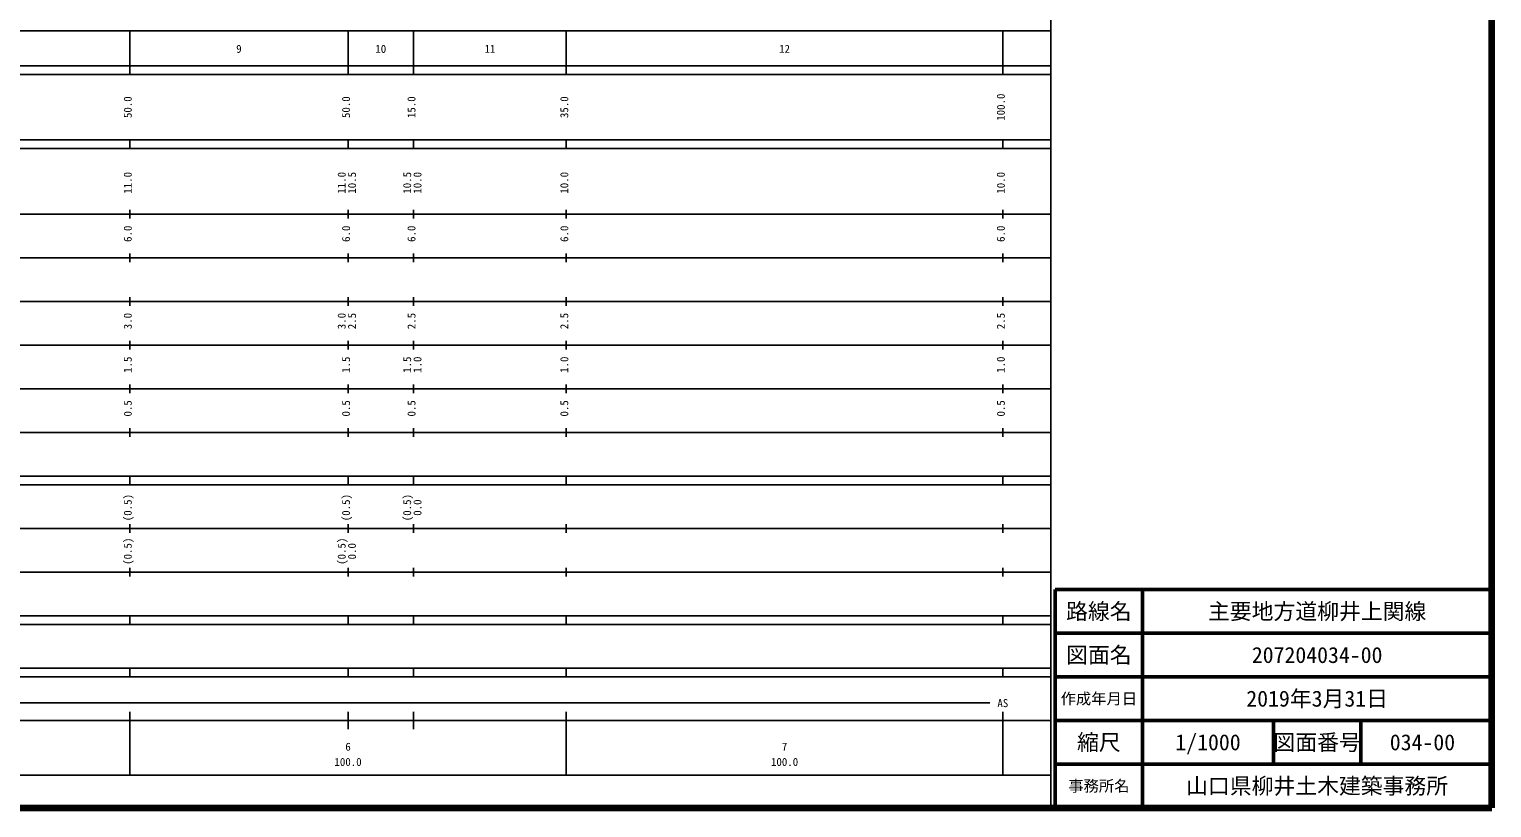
# Model space of a CAD drawing. Units: millimetres on the paper, enlarged 1000 times. Extents: x 40000 to 680000, y 20000 to 380000.
# Drawn here: x 344973 to 680000, y 20000 to 198357 of the extents above; entities that cross this region are included whole.
import ezdxf
from ezdxf.enums import TextEntityAlignment as Align

# ---------------------------------------------------------------- set-up
doc = ezdxf.new("R2010")
doc.units = ezdxf.units.MM
doc.header["$LTSCALE"] = 1000
for name, color, linetype, lineweight in [('M-TTL', 2, 'Continuous', 140), ('M-TTL-BAND', 7, 'Continuous', 25), ('M-TTL-FRAM', 2, 'Continuous', 50), ('M-TTL-LINE', 7, 'Continuous', 50)]:
    doc.layers.add(name, color=color, linetype=linetype, lineweight=lineweight)
doc.layers.add('M-TTL-TXT', color=7, linetype='Continuous')
doc.styles.add('ＭＳ ゴシック', font='')
doc.styles.get('ＭＳ ゴシック').set_extended_font_data('MS Gothic')

msp = doc.modelspace()

# ---------------------------------------------------------------- linework, layer by layer
at = {"layer": 'M-TTL'}
for p, q in [((680000, 20000), (680000, 380000)), ((40000, 20000), (680000, 20000))]:
    msp.add_line(p, q, dxfattribs=at)
at = {"layer": 'M-TTL-BAND'}
for p, q in [((579000, 20000), (579000, 370000)), ((68000, 198000), (579000, 198000)), ((368000, 188000), (368000, 198000)), ((368000, 188000), (368000, 198000)), ((368000, 188000), (368000, 198000)), ((418000, 188000), (418000, 198000)), ((433000, 188000), (433000, 198000)), ((468000, 188000), (468000, 198000)), ((468000, 188000), (468000, 198000)), ((468000, 188000), (468000, 198000)), ((568000, 188000), (568000, 198000)), ((568000, 188000), (568000, 198000)), ((568000, 188000), (568000, 198000)), ((40000, 190000), (579000, 190000)), ((40000, 188000), (579000, 188000)), ((40000, 173000), (579000, 173000)), ((40000, 171000), (579000, 171000)), ((368000, 171000), (368000, 173000)), ((368000, 171000), (368000, 173000)), ((418000, 171000), (418000, 173000)), ((433000, 171000), (433000, 173000)), ((468000, 171000), (468000, 173000)), ((468000, 171000), (468000, 173000)), ((568000, 171000), (568000, 173000)), ((568000, 171000), (568000, 173000)), ((40000, 156000), (579000, 156000)), ((368000, 155000), (368000, 157000)), ((368000, 155000), (368000, 157000)), ((418000, 155000), (418000, 157000)), ((433000, 155000), (433000, 157000)), ((468000, 155000), (468000, 157000)), ((468000, 155000), (468000, 157000)), ((568000, 155000), (568000, 157000)), ((568000, 155000), (568000, 157000)), ((46000, 146000), (579000, 146000)), ((368000, 145000), (368000, 147000)), ((368000, 145000), (368000, 147000)), ((418000, 145000), (418000, 147000)), ((433000, 145000), (433000, 147000)), ((468000, 145000), (468000, 147000)), ((468000, 145000), (468000, 147000)), ((568000, 145000), (568000, 147000)), ((568000, 145000), (568000, 147000)), ((52000, 136000), (579000, 136000)), ((368000, 135000), (368000, 137000)), ((368000, 135000), (368000, 137000)), ((418000, 135000), (418000, 137000)), ((433000, 135000), (433000, 137000)), ((468000, 135000), (468000, 137000)), ((468000, 135000), (468000, 137000)), ((568000, 135000), (568000, 137000)), ((568000, 135000), (568000, 137000)), ((46000, 126000), (579000, 126000)), ((368000, 125000), (368000, 127000)), ((368000, 125000), (368000, 127000)), ((418000, 125000), (418000, 127000)), ((433000, 125000), (433000, 127000)), ((468000, 125000), (468000, 127000)), ((468000, 125000), (468000, 127000)), ((568000, 125000), (568000, 127000)), ((568000, 125000), (568000, 127000)), ((52000, 116000), (579000, 116000)), ((368000, 115000), (368000, 117000)), ((368000, 115000), (368000, 117000)), ((418000, 115000), (418000, 117000)), ((433000, 115000), (433000, 117000)), ((468000, 115000), (468000, 117000)), ((468000, 115000), (468000, 117000)), ((568000, 115000), (568000, 117000)), ((568000, 115000), (568000, 117000)), ((46000, 106000), (579000, 106000)), ((368000, 105000), (368000, 107000)), ((368000, 105000), (368000, 107000)), ((418000, 105000), (418000, 107000)), ((433000, 105000), (433000, 107000)), ((468000, 105000), (468000, 107000)), ((468000, 105000), (468000, 107000)), ((568000, 105000), (568000, 107000)), ((568000, 105000), (568000, 107000)), ((40000, 96000), (579000, 96000)), ((40000, 94000), (579000, 94000)), ((368000, 94000), (368000, 96000)), ((368000, 94000), (368000, 96000)), ((418000, 94000), (418000, 96000)), ((433000, 94000), (433000, 96000)), ((468000, 94000), (468000, 96000)), ((468000, 94000), (468000, 96000)), ((568000, 94000), (568000, 96000)), ((568000, 94000), (568000, 96000)), ((49000, 84000), (579000, 84000)), ((368000, 83000), (368000, 85000)), ((368000, 83000), (368000, 85000)), ((418000, 83000), (418000, 85000)), ((433000, 83000), (433000, 85000)), ((468000, 83000), (468000, 85000)), ((468000, 83000), (468000, 85000)), ((568000, 83000), (568000, 85000)), ((568000, 83000), (568000, 85000)), ((40000, 74000), (579000, 74000)), ((368000, 73000), (368000, 75000)), ((368000, 73000), (368000, 75000)), ((418000, 73000), (418000, 75000)), ((433000, 73000), (433000, 75000)), ((468000, 73000), (468000, 75000)), ((468000, 73000), (468000, 75000)), ((568000, 73000), (568000, 75000)), ((568000, 73000), (568000, 75000)), ((40000, 64000), (579000, 64000)), ((368000, 62000), (368000, 64000)), ((368000, 62000), (368000, 64000)), ((418000, 62000), (418000, 64000)), ((433000, 62000), (433000, 64000)), ((468000, 62000), (468000, 64000)), ((468000, 62000), (468000, 64000)), ((568000, 62000), (568000, 64000)), ((568000, 62000), (568000, 64000)), ((40000, 62000), (579000, 62000)), ((40000, 52000), (579000, 52000)), ((368000, 50000), (368000, 52000)), ((368000, 50000), (368000, 52000)), ((418000, 50000), (418000, 52000)), ((433000, 50000), (433000, 52000)), ((468000, 50000), (468000, 52000)), ((468000, 50000), (468000, 52000)), ((568000, 50000), (568000, 52000)), ((568000, 50000), (568000, 52000)), ((40000, 50000), (579000, 50000)), ((71000, 44000), (565000, 44000)), ((368000, 27500), (368000, 42000)), ((368000, 27500), (368000, 42000)), ((368000, 27500), (368000, 42000)), ((418000, 38000), (418000, 42000)), ((433000, 38000), (433000, 42000)), ((468000, 27500), (468000, 42000)), ((468000, 27500), (468000, 42000)), ((468000, 27500), (468000, 42000)), ((568000, 27500), (568000, 42000)), ((568000, 27500), (568000, 42000)), ((568000, 27500), (568000, 42000)), ((40000, 40000), (579000, 40000)), ((68000, 27500), (579000, 27500))]:
    msp.add_line(p, q, dxfattribs=at)
at = {"layer": 'M-TTL-FRAM'}
for p, q in [((680000, 70000), (580000, 70000)), ((580000, 70000), (580000, 20000))]:
    msp.add_line(p, q, dxfattribs=at)
at = {"layer": 'M-TTL-LINE'}
for p, q in [((600000, 70000), (600000, 20000)), ((680000, 60000), (580000, 60000)), ((680000, 50000), (580000, 50000)), ((680000, 40000), (580000, 40000)), ((630000, 40000), (630000, 30000)), ((650000, 40000), (650000, 30000)), ((680000, 30000), (580000, 30000))]:
    msp.add_line(p, q, dxfattribs=at)

# ---------------------------------------------------------------- texts
at = {"layer": 'M-TTL-BAND', "style": 'ＭＳ ゴシック'}
for s, p in [('9', (393000, 192405)), ('10', (425500, 192405)), ('11', (450500, 192405)), ('12', (518000, 192405)), ('AS', (568000, 42500)), ('6', (418000, 32523)), ('7', (518000, 32523)), ('100.0', (418000, 29033)), ('100.0', (518000, 29033))]:
    msp.add_text(s, height=1833, dxfattribs=at).set_placement(p, align=Align.BOTTOM_CENTER)
for s, p in [('50.0', (369000, 180500)), ('50.0', (419000, 180500)), ('15.0', (434000, 180500)), ('35.0', (469000, 180500)), ('100.0', (569000, 180500)), ('11.0', (369000, 163174)), ('11.0', (418000, 163174)), ('10.5', (420370, 163174)), ('10.5', (433000, 163174)), ('10.0', (435370, 163174)), ('10.0', (469000, 163174)), ('10.0', (569000, 163174)), ('6.0', (369000, 151500)), ('6.0', (419000, 151500)), ('6.0', (434000, 151500)), ('6.0', (469000, 151500)), ('6.0', (569000, 151500)), ('3.0', (369000, 131500)), ('3.0', (418000, 131500)), ('2.5', (420370, 131500)), ('2.5', (434000, 131500)), ('2.5', (469000, 131500)), ('2.5', (569000, 131500)), ('1.5', (369000, 121500)), ('1.5', (419000, 121500)), ('1.5', (433000, 121500)), ('1.0', (435370, 121500)), ('1.0', (469000, 121500)), ('1.0', (569000, 121500)), ('0.5', (369000, 111500)), ('0.5', (419000, 111500)), ('0.5', (434000, 111500)), ('0.5', (469000, 111500)), ('0.5', (569000, 111500)), ('(0.5)', (369000, 88764)), ('(0.5)', (419000, 88764)), ('(0.5)', (433000, 88764)), ('0.0', (435370, 88764)), ('(0.5)', (369000, 78764)), ('(0.5)', (418000, 78764)), ('0.0', (420370, 78764))]:
    msp.add_text(s, height=1833, rotation=90, dxfattribs=at).set_placement(p, align=Align.BOTTOM_CENTER)
at = {"layer": 'M-TTL-TXT', "style": 'ＭＳ ゴシック'}
for s, height, p in [('路線名', 3666, (590000, 65000)), ('路線名', 3666, (590000, 65000)), ('主要地方道柳井上関線', 3666, (640000, 65000)), ('図面名', 3666, (590000, 55000)), ('図面名', 3666, (590000, 55000)), ('207204034-00', 3666, (640000, 55000)), ('2019年3月31日', 3666, (640000, 45000)), ('作成年月日', 2566, (590000, 45000)), ('作成年月日', 2566, (590000, 45000)), ('縮尺', 3666, (590000, 35000)), ('縮尺', 3666, (590000, 35000)), ('1/1000', 3666, (615000, 35000)), ('図面番号', 3666, (640000, 35000)), ('図面番号', 3666, (640000, 35000)), ('034-00', 3666, (664125, 35000)), ('山口県柳井土木建築事務所', 3666, (640000, 25000)), ('事務所名', 2566, (590000, 25000)), ('事務所名', 2566, (590000, 25000))]:
    msp.add_text(s, height=height, dxfattribs=at).set_placement(p, align=Align.MIDDLE_CENTER)

doc.saveas('drawing.dxf')
